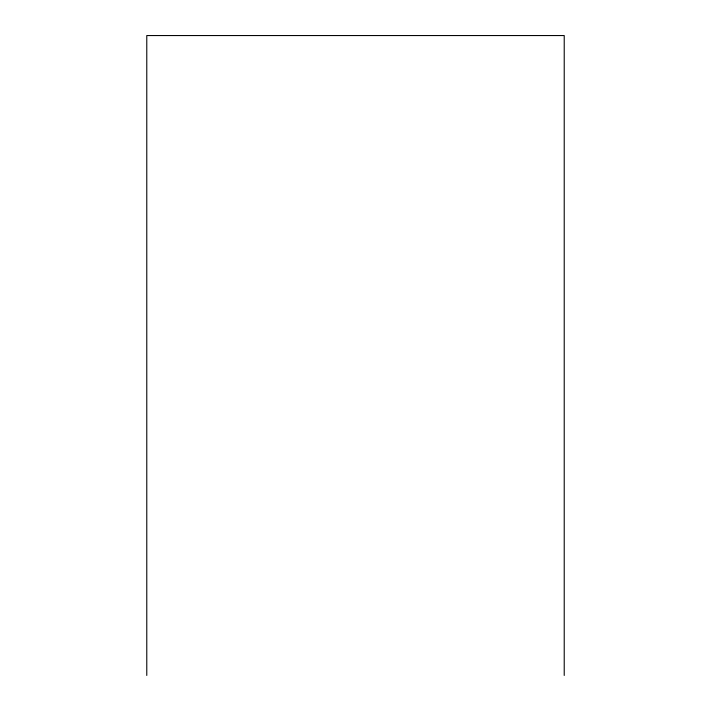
<?xml version="1.0" encoding="UTF-8"?>
<svg xmlns="http://www.w3.org/2000/svg" width="711" height="711" viewBox="0 0 711 711"><rect width="100%" height="100%" fill="white"/><g stroke="black" fill="none" stroke-linecap="round" stroke-linejoin="round"><path stroke-width="1.07" d="M564.223 675.45L564.223 35.55L146.777 35.55L146.777 675.45"/></g></svg>
